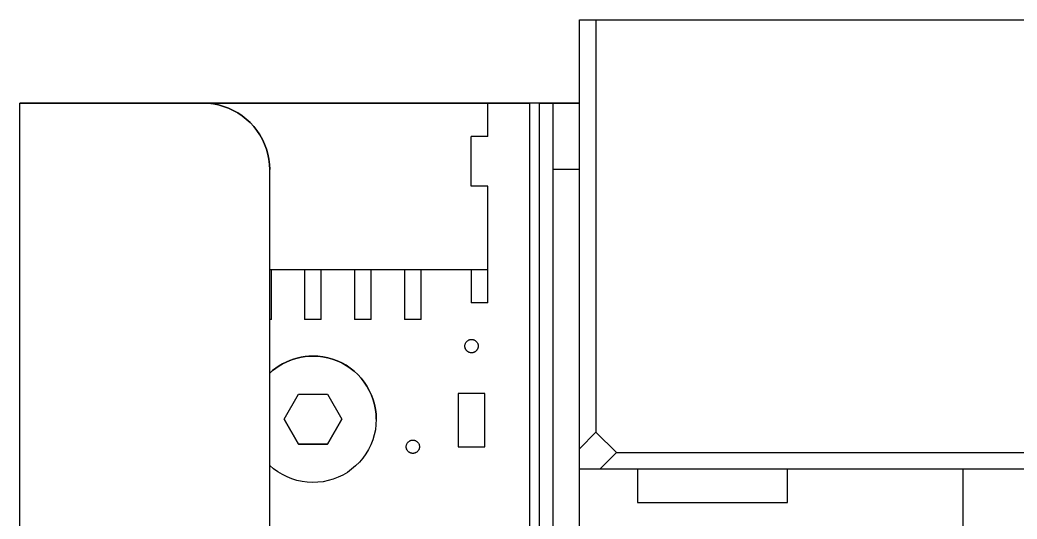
# Model space of a CAD drawing. Extents: x 0 to 634, y -8 to 556.
# Drawn here: x 240.86 to 270.8, y 92 to 107 of the extents above; entities that cross this region are included whole.
import ezdxf

# ---------------------------------------------------------------- set-up
doc = ezdxf.new("R2010")
doc.units = 0
doc.header["$LTSCALE"] = 0.5
doc.layers.add('MSM_CONTINUOUS', color=7, linetype='CONTINUOUS')

msp = doc.modelspace()

# ---------------------------------------------------------------- linework, layer by layer
at = {"layer": 'MSM_CONTINUOUS'}
for p, q in [((257.657, 11), (257.657, 106.998)), ((257.657, 106.998), (258.157, 106.998)), ((258.157, 106.998), (297.157, 106.998)), ((258.157, 106.998), (258.157, 94.61)), ((241.657, 104.5), (240.857, 104.5)), ((240.857, 45.499), (240.857, 104.5)), ((240.857, 104.499), (240.861, 104.499)), ((240.861, 104.499), (240.872, 104.499)), ((240.872, 104.499), (240.89, 104.499)), ((240.89, 104.499), (240.916, 104.499)), ((240.916, 104.499), (240.948, 104.499)), ((240.948, 104.499), (240.988, 104.499)), ((240.988, 104.499), (241.034, 104.499)), ((241.034, 104.499), (241.086, 104.498)), ((241.086, 104.498), (241.144, 104.498)), ((241.144, 104.498), (241.208, 104.498)), ((241.208, 104.498), (241.278, 104.498)), ((241.278, 104.498), (241.352, 104.498)), ((241.352, 104.498), (241.43, 104.498)), ((241.43, 104.498), (241.512, 104.498)), ((241.512, 104.498), (241.598, 104.498)), ((241.598, 104.498), (241.686, 104.498)), ((241.657, 104.5), (241.657, 104.499)), ((241.661, 104.5), (241.657, 104.5)), ((242.157, 104.499), (241.657, 104.499)), ((241.657, 104.499), (242.457, 104.499)), ((241.672, 104.5), (241.661, 104.5)), ((241.69, 104.5), (241.672, 104.5)), ((241.686, 104.498), (241.777, 104.498)), ((241.716, 104.5), (241.69, 104.5)), ((241.748, 104.5), (241.716, 104.5)), ((241.788, 104.5), (241.748, 104.5)), ((241.777, 104.498), (241.869, 104.498)), ((241.834, 104.5), (241.788, 104.5)), ((241.886, 104.5), (241.834, 104.5)), ((241.869, 104.498), (241.963, 104.498)), ((241.944, 104.5), (241.886, 104.5)), ((242.008, 104.5), (241.944, 104.5)), ((241.963, 104.498), (242.057, 104.498)), ((242.078, 104.5), (242.008, 104.5)), ((246.357, 104.498), (242.057, 104.498)), ((242.152, 104.5), (242.078, 104.5)), ((242.23, 104.5), (242.152, 104.5)), ((242.157, 104.499), (246.357, 104.499)), ((242.312, 104.5), (242.23, 104.5)), ((242.398, 104.5), (242.312, 104.5)), ((242.486, 104.5), (242.398, 104.5)), ((242.457, 104.5), (242.857, 104.5)), ((242.457, 104.499), (242.457, 104.5)), ((242.577, 104.5), (242.486, 104.5)), ((242.669, 104.5), (242.577, 104.5)), ((242.763, 104.5), (242.669, 104.5)), ((242.857, 104.5), (242.763, 104.5)), ((256.457, 104.5), (242.857, 104.5)), ((256.457, 104.5), (242.857, 104.5)), ((242.857, 104.5), (242.857, 104.499)), ((243.157, 104.5), (256.157, 104.5)), ((243.157, 104.499), (243.157, 104.5)), ((243.157, 104.5), (256.157, 104.5)), ((244.407, 104.499), (244.407, 104.5)), ((254.907, 104.499), (244.407, 104.499)), ((245.407, 104.499), (244.907, 104.499)), ((244.907, 104.499), (245.407, 104.499)), ((245.407, 104.5), (253.907, 104.5)), ((245.407, 104.5), (245.407, 104.499)), ((253.907, 104.499), (245.407, 104.499)), ((246.357, 104.499), (246.514, 104.492)), ((246.357, 104.498), (246.357, 104.499)), ((246.514, 104.492), (246.357, 104.498)), ((246.67, 104.474), (246.514, 104.492)), ((246.514, 104.492), (246.67, 104.474)), ((246.824, 104.443), (246.67, 104.474)), ((246.67, 104.474), (246.824, 104.443)), ((246.975, 104.401), (246.824, 104.443)), ((246.824, 104.443), (246.975, 104.401)), ((247.122, 104.346), (246.975, 104.401)), ((246.975, 104.401), (247.122, 104.346)), ((247.265, 104.28), (247.122, 104.346)), ((247.122, 104.346), (247.265, 104.281)), ((247.265, 104.281), (247.402, 104.204)), ((247.402, 104.204), (247.265, 104.28)), ((253.907, 104.5), (253.907, 104.499)), ((254.407, 104.499), (253.907, 104.499)), ((253.907, 104.499), (254.407, 104.499)), ((254.907, 103.499), (254.907, 104.5)), ((256.157, 104.5), (256.157, 84.498)), ((256.457, 104.5), (256.857, 104.5)), ((256.551, 104.5), (256.457, 104.5)), ((256.457, 84.498), (256.457, 104.5)), ((256.645, 104.5), (256.551, 104.5)), ((256.737, 104.5), (256.645, 104.5)), ((256.828, 104.5), (256.737, 104.5)), ((256.916, 104.5), (256.828, 104.5)), ((256.857, 104.5), (257.657, 104.5)), ((256.857, 104.5), (256.857, 84.498)), ((257.002, 104.5), (256.916, 104.5)), ((257.084, 104.5), (257.002, 104.5)), ((257.162, 104.5), (257.084, 104.5)), ((257.236, 104.5), (257.162, 104.5)), ((257.305, 104.5), (257.236, 104.5)), ((257.369, 104.5), (257.305, 104.5)), ((257.428, 104.5), (257.369, 104.5)), ((257.48, 104.5), (257.428, 104.5)), ((257.526, 104.5), (257.48, 104.5)), ((257.566, 104.5), (257.526, 104.5)), ((257.598, 104.5), (257.566, 104.5)), ((257.624, 104.5), (257.598, 104.5)), ((257.642, 104.5), (257.624, 104.5)), ((257.653, 104.5), (257.642, 104.5)), ((257.657, 104.5), (257.653, 104.5)), ((247.533, 104.116), (247.402, 104.204)), ((247.402, 104.204), (247.533, 104.117)), ((247.533, 104.117), (247.656, 104.019)), ((247.656, 104.019), (247.533, 104.116)), ((247.771, 103.913), (247.656, 104.019)), ((247.656, 104.019), (247.771, 103.913)), ((247.878, 103.797), (247.771, 103.913)), ((247.771, 103.913), (247.878, 103.797)), ((247.975, 103.674), (247.878, 103.797)), ((247.878, 103.797), (247.975, 103.674)), ((248.062, 103.543), (247.975, 103.674)), ((247.975, 103.674), (248.062, 103.544)), ((248.062, 103.544), (248.139, 103.407)), ((248.139, 103.406), (248.062, 103.543)), ((248.139, 103.407), (248.205, 103.264)), ((248.205, 103.264), (248.139, 103.406)), ((254.907, 103.499), (254.407, 103.499)), ((254.407, 101.999), (254.407, 103.499)), ((248.259, 103.116), (248.205, 103.264)), ((248.205, 103.264), (248.259, 103.117)), ((248.259, 103.117), (248.302, 102.965)), ((248.302, 102.965), (248.259, 103.116)), ((248.332, 102.811), (248.302, 102.965)), ((248.302, 102.965), (248.332, 102.811)), ((248.351, 102.655), (248.332, 102.811)), ((248.332, 102.811), (248.351, 102.655)), ((248.357, 102.498), (248.351, 102.655)), ((248.351, 102.655), (248.357, 102.499)), ((248.357, 83.648), (248.357, 102.499)), ((257.657, 102.499), (256.857, 102.499)), ((254.907, 102), (254.407, 102)), ((254.907, 101.999), (254.407, 101.999)), ((254.907, 98.499), (254.907, 102)), ((248.357, 99.499), (254.907, 99.499)), ((248.407, 98), (248.407, 99.499)), ((249.407, 99.499), (249.407, 98)), ((249.907, 98), (249.907, 99.499)), ((250.907, 99.499), (250.907, 98)), ((251.407, 98), (251.407, 99.499)), ((252.407, 99.499), (252.407, 98)), ((252.907, 98), (252.907, 99.499)), ((254.407, 99.499), (254.407, 98.499)), ((254.907, 98.499), (254.407, 98.499)), ((248.407, 98), (248.357, 98)), ((249.657, 98), (249.407, 98)), ((249.907, 98), (249.657, 98)), ((251.157, 98), (250.907, 98)), ((251.407, 98), (251.157, 98)), ((252.657, 98), (252.407, 98)), ((252.907, 98), (252.657, 98)), ((254.258, 97.315), (254.267, 97.327)), ((254.267, 97.327), (254.278, 97.339)), ((254.278, 97.339), (254.29, 97.349)), ((254.29, 97.349), (254.302, 97.359)), ((254.302, 97.359), (254.315, 97.368)), ((254.315, 97.368), (254.329, 97.375)), ((254.329, 97.375), (254.343, 97.382)), ((254.343, 97.382), (254.358, 97.387)), ((254.358, 97.387), (254.373, 97.392)), ((254.373, 97.392), (254.388, 97.395)), ((254.388, 97.395), (254.404, 97.397)), ((254.404, 97.397), (254.419, 97.397)), ((254.419, 97.397), (254.435, 97.397)), ((254.435, 97.397), (254.451, 97.395)), ((254.451, 97.395), (254.466, 97.392)), ((254.466, 97.392), (254.481, 97.387)), ((254.481, 97.387), (254.496, 97.382)), ((254.496, 97.382), (254.51, 97.375)), ((254.51, 97.375), (254.524, 97.368)), ((254.524, 97.368), (254.537, 97.359)), ((254.537, 97.359), (254.549, 97.349)), ((254.549, 97.349), (254.561, 97.339)), ((254.561, 97.339), (254.572, 97.327)), ((254.572, 97.327), (254.581, 97.315)), ((254.219, 97.197), (254.22, 97.213)), ((254.22, 97.18), (254.219, 97.197)), ((254.22, 97.182), (254.219, 97.197)), ((254.22, 97.213), (254.222, 97.228)), ((254.222, 97.166), (254.22, 97.182)), ((254.222, 97.162), (254.22, 97.18)), ((254.222, 97.228), (254.225, 97.244)), ((254.225, 97.151), (254.222, 97.166)), ((254.226, 97.145), (254.222, 97.162)), ((254.225, 97.244), (254.229, 97.259)), ((254.229, 97.136), (254.225, 97.151)), ((254.232, 97.129), (254.226, 97.145)), ((254.229, 97.259), (254.235, 97.274)), ((254.235, 97.121), (254.229, 97.136)), ((254.238, 97.113), (254.232, 97.129)), ((254.235, 97.274), (254.241, 97.288)), ((254.241, 97.107), (254.235, 97.121)), ((254.246, 97.097), (254.238, 97.113)), ((254.241, 97.288), (254.249, 97.302)), ((254.249, 97.093), (254.241, 97.107)), ((254.256, 97.082), (254.246, 97.097)), ((254.249, 97.302), (254.258, 97.315)), ((254.258, 97.08), (254.249, 97.093)), ((254.266, 97.069), (254.256, 97.082)), ((254.267, 97.067), (254.258, 97.08)), ((254.278, 97.056), (254.266, 97.069)), ((254.278, 97.056), (254.267, 97.067)), ((254.291, 97.044), (254.278, 97.056)), ((254.29, 97.045), (254.278, 97.056)), ((254.302, 97.036), (254.29, 97.045)), ((254.305, 97.033), (254.291, 97.044)), ((254.315, 97.027), (254.302, 97.036)), ((254.319, 97.024), (254.305, 97.033)), ((254.329, 97.019), (254.315, 97.027)), ((254.524, 97.027), (254.51, 97.019)), ((254.534, 97.033), (254.519, 97.024)), ((254.537, 97.036), (254.524, 97.027)), ((254.548, 97.044), (254.534, 97.033)), ((254.549, 97.045), (254.537, 97.036)), ((254.561, 97.056), (254.548, 97.044)), ((254.561, 97.056), (254.549, 97.045)), ((254.573, 97.069), (254.561, 97.056)), ((254.572, 97.067), (254.561, 97.056)), ((254.581, 97.08), (254.572, 97.067)), ((254.583, 97.082), (254.573, 97.069)), ((254.581, 97.315), (254.59, 97.302)), ((254.59, 97.093), (254.581, 97.08)), ((254.593, 97.097), (254.583, 97.082)), ((254.59, 97.302), (254.598, 97.288)), ((254.598, 97.107), (254.59, 97.093)), ((254.601, 97.113), (254.593, 97.097)), ((254.598, 97.288), (254.604, 97.274)), ((254.604, 97.121), (254.598, 97.107)), ((254.607, 97.129), (254.601, 97.113)), ((254.604, 97.274), (254.61, 97.259)), ((254.61, 97.136), (254.604, 97.121)), ((254.613, 97.145), (254.607, 97.129)), ((254.61, 97.259), (254.614, 97.244)), ((254.614, 97.151), (254.61, 97.136)), ((254.616, 97.162), (254.613, 97.145)), ((254.614, 97.244), (254.617, 97.228)), ((254.617, 97.166), (254.614, 97.151)), ((254.619, 97.18), (254.616, 97.162)), ((254.617, 97.228), (254.619, 97.213)), ((254.619, 97.182), (254.617, 97.166)), ((254.619, 97.213), (254.619, 97.197)), ((254.619, 97.197), (254.619, 97.18)), ((254.619, 97.197), (254.619, 97.182)), ((248.848, 96.719), (248.958, 96.766)), ((248.958, 96.766), (248.848, 96.719)), ((248.958, 96.766), (249.07, 96.807)), ((249.07, 96.807), (248.958, 96.766)), ((249.07, 96.807), (249.185, 96.84)), ((249.185, 96.84), (249.07, 96.807)), ((249.185, 96.84), (249.301, 96.866)), ((249.301, 96.866), (249.185, 96.84)), ((249.419, 96.885), (249.301, 96.866)), ((249.301, 96.866), (249.419, 96.884)), ((249.419, 96.884), (249.538, 96.896)), ((249.538, 96.896), (249.419, 96.885)), ((249.657, 96.9), (249.538, 96.896)), ((249.538, 96.896), (249.657, 96.899)), ((249.806, 96.894), (249.657, 96.9)), ((249.657, 96.899), (249.806, 96.894)), ((249.954, 96.876), (249.806, 96.894)), ((249.806, 96.894), (249.954, 96.876)), ((250.101, 96.847), (249.954, 96.876)), ((249.954, 96.876), (250.101, 96.847)), ((250.244, 96.807), (250.101, 96.847)), ((250.101, 96.847), (250.244, 96.806)), ((250.384, 96.755), (250.244, 96.807)), ((250.244, 96.806), (250.384, 96.755)), ((250.52, 96.693), (250.384, 96.755)), ((250.384, 96.755), (250.52, 96.692)), ((254.335, 97.016), (254.319, 97.024)), ((254.343, 97.013), (254.329, 97.019)), ((254.351, 97.009), (254.335, 97.016)), ((254.358, 97.007), (254.343, 97.013)), ((254.368, 97.004), (254.351, 97.009)), ((254.373, 97.003), (254.358, 97.007)), ((254.385, 97), (254.368, 97.004)), ((254.388, 97), (254.373, 97.003)), ((254.402, 96.998), (254.385, 97)), ((254.404, 96.998), (254.388, 97)), ((254.419, 96.997), (254.402, 96.998)), ((254.419, 96.997), (254.404, 96.998)), ((254.437, 96.998), (254.419, 96.997)), ((254.435, 96.998), (254.419, 96.997)), ((254.451, 97), (254.435, 96.998)), ((254.454, 97), (254.437, 96.998)), ((254.466, 97.003), (254.451, 97)), ((254.471, 97.004), (254.454, 97)), ((254.481, 97.007), (254.466, 97.003)), ((254.488, 97.009), (254.471, 97.004)), ((254.496, 97.013), (254.481, 97.007)), ((254.504, 97.016), (254.488, 97.009)), ((254.51, 97.019), (254.496, 97.013)), ((254.519, 97.024), (254.504, 97.016)), ((248.357, 96.385), (248.446, 96.464)), ((248.446, 96.464), (248.357, 96.385)), ((248.446, 96.464), (248.541, 96.537)), ((248.541, 96.537), (248.446, 96.464)), ((248.541, 96.537), (248.639, 96.604)), ((248.639, 96.604), (248.541, 96.537)), ((248.639, 96.604), (248.742, 96.665)), ((248.742, 96.665), (248.639, 96.604)), ((248.742, 96.665), (248.848, 96.719)), ((248.848, 96.719), (248.742, 96.665)), ((250.65, 96.62), (250.52, 96.693)), ((250.52, 96.692), (250.65, 96.619)), ((250.774, 96.537), (250.65, 96.62)), ((250.65, 96.619), (250.774, 96.536)), ((250.891, 96.444), (250.774, 96.537)), ((250.774, 96.536), (250.891, 96.444)), ((251, 96.343), (250.891, 96.444)), ((250.891, 96.444), (251, 96.343)), ((251.102, 96.234), (251, 96.343)), ((251, 96.343), (251.102, 96.233)), ((251.194, 96.116), (251.102, 96.234)), ((251.102, 96.233), (251.194, 96.116)), ((251.277, 95.992), (251.194, 96.116)), ((251.194, 96.116), (251.277, 95.992)), ((251.35, 95.862), (251.277, 95.992)), ((251.277, 95.992), (251.35, 95.862)), ((251.412, 95.727), (251.35, 95.862)), ((251.35, 95.862), (251.412, 95.726)), ((248.791, 94.999), (249.224, 95.749)), ((249.224, 95.749), (250.09, 95.749)), ((250.09, 95.749), (250.523, 94.999)), ((251.464, 95.587), (251.412, 95.727)), ((251.412, 95.726), (251.464, 95.586)), ((251.504, 95.443), (251.464, 95.587)), ((251.464, 95.586), (251.504, 95.443)), ((254.819, 95.775), (254.019, 95.775)), ((254.819, 95.775), (254.019, 95.775)), ((254.019, 95.775), (254.019, 94.175)), ((254.819, 94.175), (254.819, 95.775)), ((251.534, 95.297), (251.504, 95.443)), ((251.504, 95.443), (251.534, 95.297)), ((251.551, 95.149), (251.534, 95.297)), ((251.534, 95.297), (251.551, 95.148)), ((249.224, 94.249), (248.791, 94.999)), ((248.791, 94.999), (249.224, 94.25)), ((250.523, 94.999), (250.09, 94.249)), ((250.09, 94.25), (250.523, 94.999)), ((251.557, 94.999), (251.55, 94.842)), ((251.557, 95), (251.551, 95.149)), ((251.551, 95.148), (251.557, 94.999)), ((251.557, 94.999), (251.557, 95)), ((251.531, 94.685), (251.498, 94.531)), ((251.55, 94.842), (251.531, 94.685)), ((251.453, 94.38), (251.396, 94.233)), ((251.498, 94.531), (251.453, 94.38)), ((252.527, 94.327), (252.539, 94.336)), ((252.539, 94.336), (252.552, 94.345)), ((252.552, 94.345), (252.566, 94.353)), ((252.566, 94.353), (252.58, 94.359)), ((252.58, 94.359), (252.595, 94.365)), ((252.595, 94.365), (252.61, 94.369)), ((252.61, 94.369), (252.626, 94.372)), ((252.626, 94.372), (252.641, 94.374)), ((252.641, 94.374), (252.657, 94.375)), ((252.657, 94.375), (252.673, 94.374)), ((252.673, 94.374), (252.688, 94.372)), ((252.688, 94.372), (252.704, 94.369)), ((252.704, 94.369), (252.719, 94.365)), ((252.719, 94.365), (252.733, 94.359)), ((252.733, 94.359), (252.748, 94.353)), ((252.748, 94.353), (252.761, 94.345)), ((252.761, 94.345), (252.775, 94.336)), ((252.775, 94.336), (252.787, 94.327)), ((257.657, 94.11), (258.157, 94.61)), ((258.157, 94.61), (258.769, 93.998)), ((249.224, 94.249), (249.224, 94.25)), ((249.224, 94.25), (250.09, 94.25)), ((250.09, 94.249), (249.224, 94.249)), ((250.09, 94.249), (250.09, 94.25)), ((251.326, 94.092), (251.245, 93.956)), ((251.396, 94.233), (251.326, 94.092)), ((252.457, 94.175), (252.458, 94.19)), ((252.458, 94.157), (252.457, 94.175)), ((252.458, 94.159), (252.457, 94.175)), ((252.458, 94.19), (252.459, 94.206)), ((252.459, 94.144), (252.458, 94.159)), ((252.46, 94.14), (252.458, 94.157)), ((252.459, 94.206), (252.462, 94.221)), ((252.462, 94.128), (252.459, 94.144)), ((252.464, 94.123), (252.46, 94.14)), ((252.462, 94.221), (252.467, 94.236)), ((252.467, 94.113), (252.462, 94.128)), ((252.469, 94.106), (252.464, 94.123)), ((252.467, 94.236), (252.472, 94.251)), ((252.472, 94.098), (252.467, 94.113)), ((252.476, 94.09), (252.469, 94.106)), ((252.472, 94.251), (252.479, 94.265)), ((252.479, 94.084), (252.472, 94.098)), ((252.484, 94.075), (252.476, 94.09)), ((252.479, 94.265), (252.486, 94.279)), ((252.486, 94.07), (252.479, 94.084)), ((252.493, 94.06), (252.484, 94.075)), ((252.486, 94.279), (252.495, 94.292)), ((252.495, 94.057), (252.486, 94.07)), ((252.504, 94.046), (252.493, 94.06)), ((252.495, 94.292), (252.505, 94.305)), ((252.505, 94.045), (252.495, 94.057)), ((252.516, 94.033), (252.504, 94.046)), ((252.505, 94.305), (252.516, 94.316)), ((252.516, 94.033), (252.505, 94.045)), ((252.516, 94.316), (252.527, 94.327)), ((252.528, 94.021), (252.516, 94.033)), ((252.527, 94.023), (252.516, 94.033)), ((252.798, 94.033), (252.786, 94.021)), ((252.787, 94.327), (252.798, 94.316)), ((252.798, 94.033), (252.787, 94.023)), ((252.798, 94.316), (252.809, 94.305)), ((252.81, 94.046), (252.798, 94.033)), ((252.809, 94.045), (252.798, 94.033)), ((252.809, 94.305), (252.819, 94.292)), ((252.819, 94.057), (252.809, 94.045)), ((252.821, 94.06), (252.81, 94.046)), ((252.819, 94.292), (252.827, 94.279)), ((252.827, 94.07), (252.819, 94.057)), ((252.83, 94.075), (252.821, 94.06)), ((252.827, 94.279), (252.835, 94.265)), ((252.835, 94.084), (252.827, 94.07)), ((252.838, 94.09), (252.83, 94.075)), ((252.835, 94.265), (252.842, 94.251)), ((252.842, 94.098), (252.835, 94.084)), ((252.845, 94.106), (252.838, 94.09)), ((252.842, 94.251), (252.847, 94.236)), ((252.847, 94.113), (252.842, 94.098)), ((252.85, 94.123), (252.845, 94.106)), ((252.847, 94.236), (252.851, 94.221)), ((252.851, 94.128), (252.847, 94.113)), ((252.854, 94.14), (252.85, 94.123)), ((252.851, 94.221), (252.854, 94.206)), ((252.854, 94.144), (252.851, 94.128)), ((252.854, 94.206), (252.856, 94.19)), ((252.856, 94.159), (252.854, 94.144)), ((252.856, 94.157), (252.854, 94.14)), ((252.856, 94.19), (252.857, 94.175)), ((252.857, 94.175), (252.856, 94.157)), ((252.857, 94.175), (252.856, 94.159)), ((254.019, 94.175), (254.819, 94.175)), ((251.153, 93.828), (251.051, 93.708)), ((251.245, 93.956), (251.153, 93.828)), ((252.539, 94.013), (252.527, 94.023)), ((252.542, 94.011), (252.528, 94.021)), ((252.552, 94.004), (252.539, 94.013)), ((252.557, 94.001), (252.542, 94.011)), ((252.566, 93.997), (252.552, 94.004)), ((252.572, 93.993), (252.557, 94.001)), ((252.58, 93.99), (252.566, 93.997)), ((252.589, 93.987), (252.572, 93.993)), ((252.595, 93.985), (252.58, 93.99)), ((252.605, 93.981), (252.589, 93.987)), ((252.61, 93.98), (252.595, 93.985)), ((252.622, 93.978), (252.605, 93.981)), ((252.626, 93.977), (252.61, 93.98)), ((252.64, 93.975), (252.622, 93.978)), ((252.641, 93.975), (252.626, 93.977)), ((252.657, 93.975), (252.64, 93.975)), ((252.657, 93.975), (252.641, 93.975)), ((252.674, 93.975), (252.657, 93.975)), ((252.673, 93.975), (252.657, 93.975)), ((252.688, 93.977), (252.673, 93.975)), ((252.692, 93.978), (252.674, 93.975)), ((252.704, 93.98), (252.688, 93.977)), ((252.709, 93.981), (252.692, 93.978)), ((252.719, 93.985), (252.704, 93.98)), ((252.725, 93.987), (252.709, 93.981)), ((252.733, 93.99), (252.719, 93.985)), ((252.741, 93.993), (252.725, 93.987)), ((252.748, 93.997), (252.733, 93.99)), ((252.757, 94.001), (252.741, 93.993)), ((252.761, 94.004), (252.748, 93.997)), ((252.772, 94.011), (252.757, 94.001)), ((252.775, 94.013), (252.761, 94.004)), ((252.786, 94.021), (252.772, 94.011)), ((252.787, 94.023), (252.775, 94.013)), ((258.769, 93.998), (258.269, 93.498)), ((258.769, 93.998), (296.545, 93.998)), ((248.476, 93.511), (248.357, 93.614)), ((248.604, 93.418), (248.476, 93.511)), ((250.818, 93.496), (250.69, 93.405)), ((250.939, 93.597), (250.818, 93.496)), ((251.051, 93.708), (250.939, 93.597)), ((258.269, 93.498), (257.657, 93.498)), ((297.045, 93.498), (258.269, 93.498)), ((259.407, 93.498), (259.407, 92.498)), ((263.907, 92.498), (263.907, 93.498)), ((269.172, 93.498), (269.172, 85.499)), ((248.739, 93.336), (248.604, 93.418)), ((248.88, 93.266), (248.739, 93.336)), ((249.026, 93.207), (248.88, 93.266)), ((249.177, 93.161), (249.026, 93.207)), ((249.331, 93.128), (249.177, 93.161)), ((250.113, 93.155), (249.959, 93.124)), ((250.265, 93.199), (250.113, 93.155)), ((250.412, 93.256), (250.265, 93.199)), ((250.554, 93.324), (250.412, 93.256)), ((250.69, 93.405), (250.554, 93.324)), ((249.487, 93.107), (249.331, 93.128)), ((249.645, 93.099), (249.487, 93.107)), ((249.802, 93.105), (249.645, 93.099)), ((249.959, 93.124), (249.802, 93.105)), ((259.407, 92.498), (259.416, 92.498)), ((259.416, 92.498), (259.441, 92.498)), ((259.441, 92.498), (259.484, 92.498)), ((259.484, 92.498), (259.543, 92.498)), ((259.543, 92.498), (259.618, 92.498)), ((259.618, 92.498), (259.708, 92.498)), ((259.708, 92.498), (259.814, 92.498)), ((259.814, 92.498), (259.933, 92.498)), ((259.933, 92.498), (260.066, 92.498)), ((260.066, 92.498), (260.211, 92.498)), ((260.211, 92.498), (260.366, 92.498)), ((260.366, 92.498), (260.532, 92.498)), ((260.532, 92.498), (260.706, 92.498)), ((260.706, 92.498), (260.887, 92.498)), ((260.887, 92.498), (261.075, 92.498)), ((261.075, 92.498), (261.266, 92.498)), ((261.266, 92.498), (261.461, 92.498)), ((261.461, 92.498), (261.657, 92.498)), ((261.657, 92.498), (261.853, 92.498)), ((261.853, 92.498), (262.048, 92.498)), ((262.048, 92.498), (262.239, 92.498)), ((262.239, 92.498), (262.426, 92.498)), ((262.426, 92.498), (262.608, 92.498)), ((262.608, 92.498), (262.782, 92.498)), ((262.782, 92.498), (262.947, 92.498)), ((262.947, 92.498), (263.103, 92.498)), ((263.103, 92.498), (263.248, 92.498)), ((263.248, 92.498), (263.381, 92.498)), ((263.381, 92.498), (263.5, 92.498)), ((263.5, 92.498), (263.606, 92.498)), ((263.606, 92.498), (263.696, 92.498)), ((263.696, 92.498), (263.771, 92.498)), ((263.771, 92.498), (263.83, 92.498)), ((263.83, 92.498), (263.873, 92.498)), ((263.873, 92.498), (263.898, 92.498)), ((263.898, 92.498), (263.907, 92.498))]:
    msp.add_line(p, q, dxfattribs=at)

doc.saveas('drawing.dxf')
